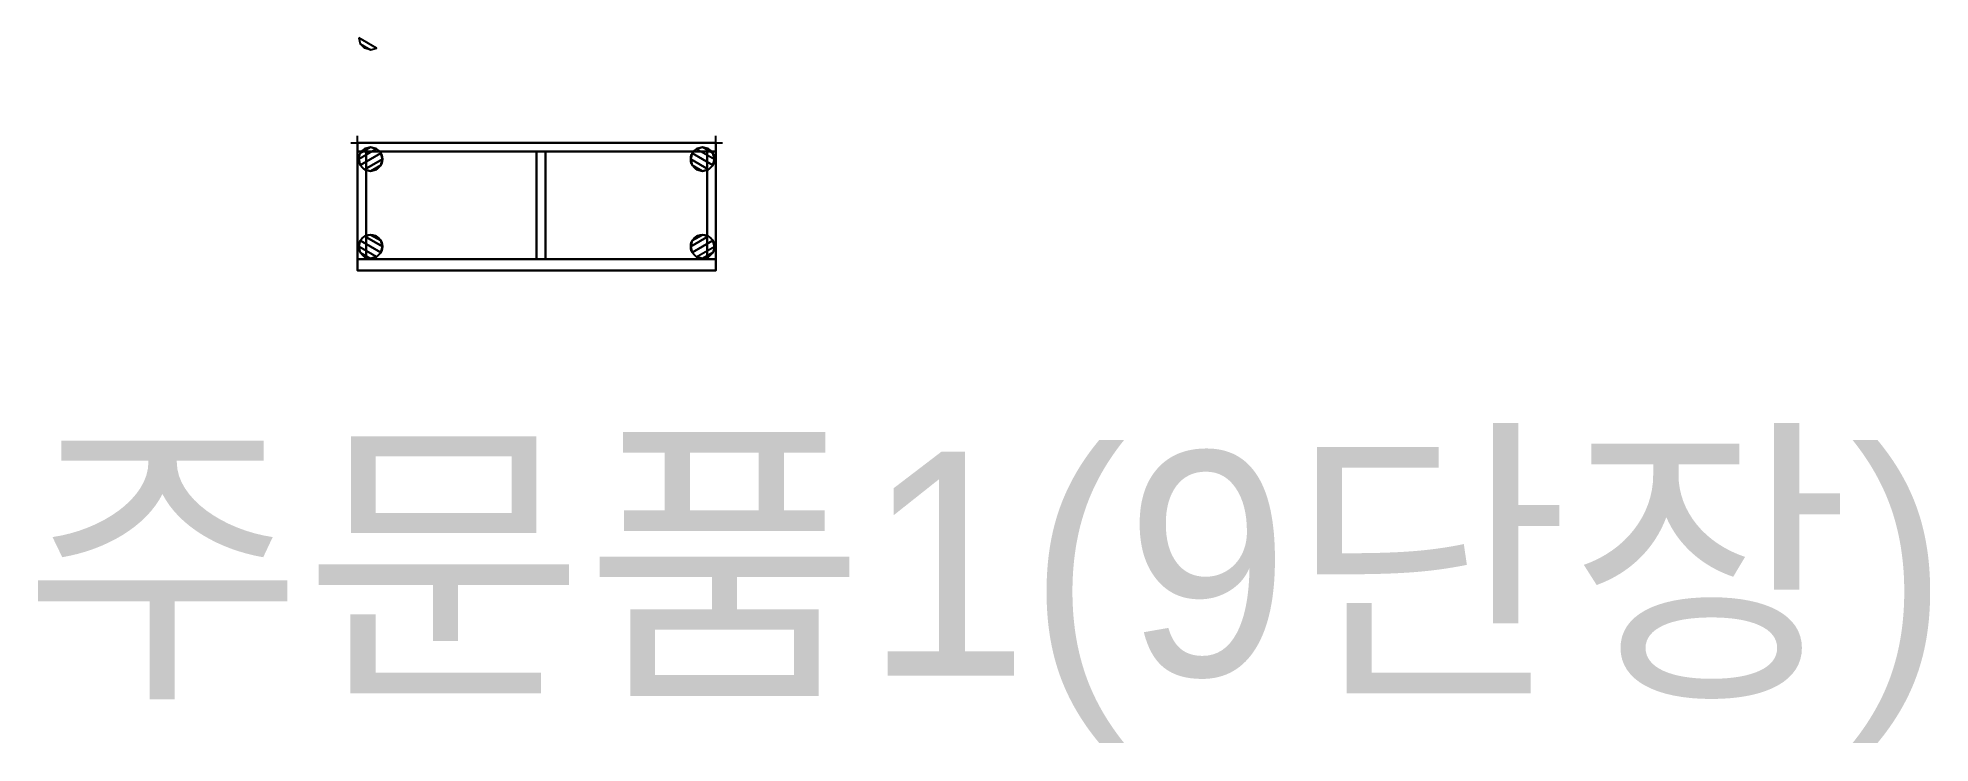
# Model space of a CAD drawing. Header units: millimetres. Extents: x 777 to 5548, y -841 to 5100.
# Drawn here: x 777 to 5003, y 3526 to 5100 of the extents above.
import ezdxf

# ---------------------------------------------------------------- set-up
doc = ezdxf.new("R2010")
doc.units = ezdxf.units.MM
doc.header["$PDMODE"] = 2
doc.header["$PDSIZE"] = 15
for name, color, linetype in [('_BODY_WW', 255, 'Continuous'), ('_GLIDE_BK', 250, 'Continuous'), ('_TOP_UA', 33, 'Continuous'), ('POINT_I', 6, 'Continuous')]:
    doc.layers.add(name, color=color, linetype=linetype)
doc.styles.get("Standard").update_dxf_attribs({"font": 'HYGSRB.TTF'})

msp = doc.modelspace()

# ---------------------------------------------------------------- linework, layer by layer
at = {"layer": '_BODY_WW'}
for p, q in [((1491, 4866.1, 68), (2291, 4866.1, 68)), ((2291, 4846.6, 68), (1491, 4846.6, 68)), ((1491, 4606.1, 68), (1491, 4846.6, 68)), ((1510.5, 4846.6, 68), (1510.5, 4606.1, 68)), ((2271.5, 4846.6, 68), (2271.5, 4606.1, 68)), ((2291, 4606.1, 68), (2291, 4846.6, 68)), ((1889.8, 4581, 2234), (1892.5, 4581, 2234))]:
    msp.add_line(p, q, dxfattribs=at)
for points in [[(1491, 4866.1, 68), (1491, 4846.6, 68), (2291, 4846.6, 68), (2291, 4866.1, 68)], [(1491, 4866.1, 2234), (1491, 4846.6, 2234), (2291, 4846.6, 2234), (2291, 4866.1, 2234)], [(1491, 4866.1, 2234), (1491, 4866.1, 68), (2291, 4866.1, 68), (2291, 4866.1, 2234)], [(1491, 4846.6, 2234), (1491, 4866.1, 2234), (1491, 4866.1, 68), (1491, 4846.6, 68)], [(1491, 4866.1, 2234), (1491, 4581, 2234), (2291, 4581, 2234), (2291, 4866.1, 2234)], [(2291, 4866.1, 68), (2291, 4846.6, 68), (2291, 4846.6, 2234), (2291, 4866.1, 2234)], [(1491, 4846.6, 2234), (1491, 4846.6, 68), (2291, 4846.6, 68), (2291, 4846.6, 2234)], [(1491, 4606.1, 68), (1510.5, 4606.1, 68), (1510.5, 4846.6, 68), (1491, 4846.6, 68)], [(1510.5, 4846.6, 2234), (1491, 4846.6, 2234), (1491, 4846.6, 68), (1510.5, 4846.6, 68)], [(1491, 4606.1, 2234), (1491, 4606.1, 68), (1491, 4846.6, 68), (1491, 4846.6, 2234)], [(1510.5, 4606.1, 68), (1510.5, 4846.6, 68), (2271.5, 4846.6, 68), (2271.5, 4606.1, 68)], [(1510.5, 4606.1, 88), (1510.5, 4846.6, 88), (2271.5, 4846.6, 88), (2271.5, 4606.1, 88)], [(1510.5, 4606.1, 328), (1510.5, 4846.6, 328), (2271.5, 4846.6, 328), (2271.5, 4606.1, 328)], [(1510.5, 4606.1, 308), (1510.5, 4846.6, 308), (2271.5, 4846.6, 308), (2271.5, 4606.1, 308)], [(1510.5, 4606.1, 2234), (1510.5, 4606.1, 68), (1510.5, 4846.6, 68), (1510.5, 4846.6, 2234)], [(1510.5, 4846.6, 88), (1510.5, 4846.6, 68), (1510.5, 4606.1, 68), (1510.5, 4606.1, 88)], [(1510.5, 4606.1, 568), (1510.5, 4846.6, 568), (2271.5, 4846.6, 568), (2271.5, 4606.1, 568)], [(1510.5, 4606.1, 548), (1510.5, 4846.6, 548), (2271.5, 4846.6, 548), (2271.5, 4606.1, 548)], [(1510.5, 4606.1, 808), (1510.5, 4846.6, 808), (2271.5, 4846.6, 808), (2271.5, 4606.1, 808)], [(1510.5, 4606.1, 788), (1510.5, 4846.6, 788), (2271.5, 4846.6, 788), (2271.5, 4606.1, 788)], [(1510.5, 4606.1, 1048), (1510.5, 4846.6, 1048), (2271.5, 4846.6, 1048), (2271.5, 4606.1, 1048)], [(1510.5, 4606.1, 1028), (1510.5, 4846.6, 1028), (2271.5, 4846.6, 1028), (2271.5, 4606.1, 1028)], [(1510.5, 4606.1, 1288), (1510.5, 4846.6, 1288), (2271.5, 4846.6, 1288), (2271.5, 4606.1, 1288)], [(1510.5, 4606.1, 1268), (1510.5, 4846.6, 1268), (2271.5, 4846.6, 1268), (2271.5, 4606.1, 1268)], [(1510.5, 4606.1, 1528), (1510.5, 4846.6, 1528), (2271.5, 4846.6, 1528), (2271.5, 4606.1, 1528)], [(1510.5, 4606.1, 1508), (1510.5, 4846.6, 1508), (2271.5, 4846.6, 1508), (2271.5, 4606.1, 1508)], [(1510.5, 4606.1, 1768), (1510.5, 4846.6, 1768), (2271.5, 4846.6, 1768), (2271.5, 4606.1, 1768)], [(1510.5, 4606.1, 1748), (1510.5, 4846.6, 1748), (2271.5, 4846.6, 1748), (2271.5, 4606.1, 1748)], [(1510.5, 4606.1, 2008), (1510.5, 4846.6, 2008), (2271.5, 4846.6, 2008), (2271.5, 4606.1, 2008)], [(1510.5, 4606.1, 1988), (1510.5, 4846.6, 1988), (2271.5, 4846.6, 1988), (2271.5, 4606.1, 1988)], [(1891, 4606.1, 2234), (1891, 4606.1, 68), (1891, 4846.6, 68), (1891, 4846.6, 2234)], [(1910.5, 4606.1, 2234), (1910.5, 4606.1, 68), (1910.5, 4846.6, 68), (1910.5, 4846.6, 2234)], [(2291, 4606.1, 68), (2271.5, 4606.1, 68), (2271.5, 4846.6, 68), (2291, 4846.6, 68)], [(2291, 4606.1, 2234), (2271.5, 4606.1, 2234), (2271.5, 4846.6, 2234), (2291, 4846.6, 2234)], [(2271.5, 4606.1, 2234), (2271.5, 4606.1, 68), (2271.5, 4846.6, 68), (2271.5, 4846.6, 2234)], [(2271.5, 4606.9, 2234), (2271.5, 4606.1, 88), (2271.5, 4846.6, 88), (2271.5, 4846.6, 2234)], [(2271.5, 4846.6, 88), (2271.5, 4846.6, 68), (2271.5, 4606.1, 68), (2271.5, 4606.1, 88)], [(2291, 4606.1, 2234), (2291, 4606.1, 68), (2291, 4846.6, 68), (2291, 4846.6, 2234)], [(1491, 4606.1, 2234), (1510.5, 4606.1, 2234), (1510.5, 4606.1, 68), (1491, 4606.1, 68)], [(1510.5, 4606.1, 88), (1510.5, 4606.1, 68), (2271.5, 4606.1, 68), (2271.5, 4606.1, 88)], [(1510.5, 4606.1, 328), (1510.5, 4606.1, 308), (2271.5, 4606.1, 308), (2271.5, 4606.1, 328)], [(1510.5, 4606.1, 568), (1510.5, 4606.1, 548), (2271.5, 4606.1, 548), (2271.5, 4606.1, 568)], [(1510.5, 4606.1, 808), (1510.5, 4606.1, 788), (2271.5, 4606.1, 788), (2271.5, 4606.1, 808)], [(1510.5, 4606.1, 1048), (1510.5, 4606.1, 1028), (2271.5, 4606.1, 1028), (2271.5, 4606.1, 1048)], [(1510.5, 4606.1, 1288), (1510.5, 4606.1, 1268), (2271.5, 4606.1, 1268), (2271.5, 4606.1, 1288)], [(1510.5, 4606.1, 1528), (1510.5, 4606.1, 1508), (2271.5, 4606.1, 1508), (2271.5, 4606.1, 1528)], [(1510.5, 4606.1, 1768), (1510.5, 4606.1, 1748), (2271.5, 4606.1, 1748), (2271.5, 4606.1, 1768)], [(1510.5, 4606.1, 2008), (1510.5, 4606.1, 1988), (2271.5, 4606.1, 1988), (2271.5, 4606.1, 2008)], [(1891, 4606.1, 2234), (1910.5, 4606.1, 2234), (1910.5, 4606.1, 68), (1891, 4606.1, 68)], [(2271.5, 4606.1, 2234), (2291, 4606.1, 2234), (2291, 4606.1, 68), (2271.5, 4606.1, 68)]]:
    msp.add_3dface(points, dxfattribs=at)
at = {"layer": '_GLIDE_BK'}
for centre in [(1520.1, 4829.3, 18), (1520.1, 4829.3, 68), (2261.5, 4829.3, 18), (2261.5, 4829.3, 68), (1520.1, 4634.2, 18), (1520.1, 4634.2, 68), (2261.5, 4634.2, 18), (2261.5, 4634.2, 68)]:
    msp.add_circle(centre, 26.5, dxfattribs=at)
for points in [[(1493.6, 5100.2, 18), (1497.1, 5087, 18), (1520.1, 5073.7, 18), (1533.3, 5077.3, 18)], [(1520.1, 5073.7, 18), (1506.8, 5077.3, 18), (1497.1, 5087, 18)], [(1493.6, 4829.3, 68), (1497.1, 4842.6, 68), (1520.1, 4855.8, 68), (1533.3, 4852.3, 68)], [(1493.6, 4829.3, 18), (1497.1, 4842.6, 18), (1520.1, 4855.8, 18), (1533.3, 4852.3, 18)], [(1543, 4842.6, 68), (1533.3, 4852.3, 68), (1493.6, 4829.3, 68), (1497.1, 4816.1, 68)], [(1543, 4842.6, 18), (1533.3, 4852.3, 18), (1493.6, 4829.3, 18), (1497.1, 4816.1, 18)], [(1520.1, 4855.8, 68), (1506.8, 4852.3, 68), (1497.1, 4842.6, 68)], [(1520.1, 4855.8, 18), (1506.8, 4852.3, 18), (1497.1, 4842.6, 18)], [(1546.6, 4829.3, 68), (1543, 4842.6, 68), (1497.1, 4816.1, 68), (1506.8, 4806.4, 68)], [(1546.6, 4829.3, 18), (1543, 4842.6, 18), (1497.1, 4816.1, 18), (1506.8, 4806.4, 18)], [(1543, 4816.1, 68), (1546.6, 4829.3, 68), (1506.8, 4806.4, 68), (1520.1, 4802.8, 68)], [(1543, 4816.1, 18), (1546.6, 4829.3, 18), (1506.8, 4806.4, 18), (1520.1, 4802.8, 18)], [(2235, 4829.3, 68), (2238.6, 4842.6, 68), (2284.5, 4816.1, 68), (2274.8, 4806.4, 68)], [(2235, 4829.3, 18), (2238.6, 4842.6, 18), (2284.5, 4816.1, 18), (2274.8, 4806.4, 18)], [(2238.6, 4816.1, 68), (2235, 4829.3, 68), (2274.8, 4806.4, 68), (2261.5, 4802.8, 68)], [(2238.6, 4816.1, 18), (2235, 4829.3, 18), (2274.8, 4806.4, 18), (2261.5, 4802.8, 18)], [(2238.6, 4842.6, 68), (2248.3, 4852.3, 68), (2288, 4829.3, 68), (2284.5, 4816.1, 68)], [(2238.6, 4842.6, 18), (2248.3, 4852.3, 18), (2288, 4829.3, 18), (2284.5, 4816.1, 18)], [(2288, 4829.3, 68), (2284.5, 4842.6, 68), (2261.5, 4855.8, 68), (2248.3, 4852.3, 68)], [(2288, 4829.3, 18), (2284.5, 4842.6, 18), (2261.5, 4855.8, 18), (2248.3, 4852.3, 18)], [(2261.5, 4855.8, 68), (2274.8, 4852.3, 68), (2284.5, 4842.6, 68)], [(2261.5, 4855.8, 18), (2274.8, 4852.3, 18), (2284.5, 4842.6, 18)], [(1543, 4816.1, 68), (1520.1, 4802.8, 68), (1533.3, 4806.4, 68), (1543, 4816.1, 68)], [(1543, 4816.1, 18), (1520.1, 4802.8, 18), (1533.3, 4806.4, 18), (1543, 4816.1, 18)], [(2238.6, 4816.1, 68), (2261.5, 4802.8, 68), (2248.3, 4806.4, 68), (2238.6, 4816.1, 68)], [(2238.6, 4816.1, 18), (2261.5, 4802.8, 18), (2248.3, 4806.4, 18), (2238.6, 4816.1, 18)], [(1546.6, 4634.2, 68), (1543, 4621, 68), (1497.1, 4647.5, 68), (1506.8, 4657.2, 68)], [(1546.6, 4634.2, 18), (1543, 4621, 18), (1497.1, 4647.5, 18), (1506.8, 4657.2, 18)], [(1543, 4647.5, 68), (1546.6, 4634.2, 68), (1506.8, 4657.2, 68), (1520.1, 4660.7, 68)], [(1543, 4647.5, 18), (1546.6, 4634.2, 18), (1506.8, 4657.2, 18), (1520.1, 4660.7, 18)], [(1543, 4647.5, 68), (1520.1, 4660.7, 68), (1533.3, 4657.2, 68), (1543, 4647.5, 68)], [(1543, 4647.5, 18), (1520.1, 4660.7, 18), (1533.3, 4657.2, 18), (1543, 4647.5, 18)], [(2238.6, 4647.5, 68), (2235, 4634.2, 68), (2274.8, 4657.2, 68), (2261.5, 4660.7, 68)], [(2238.6, 4647.5, 18), (2235, 4634.2, 18), (2274.8, 4657.2, 18), (2261.5, 4660.7, 18)], [(2235, 4634.2, 68), (2238.6, 4621, 68), (2284.5, 4647.5, 68), (2274.8, 4657.2, 68)], [(2235, 4634.2, 18), (2238.6, 4621, 18), (2284.5, 4647.5, 18), (2274.8, 4657.2, 18)], [(2238.6, 4647.5, 68), (2261.5, 4660.7, 68), (2248.3, 4657.2, 68), (2238.6, 4647.5, 68)], [(2238.6, 4647.5, 18), (2261.5, 4660.7, 18), (2248.3, 4657.2, 18), (2238.6, 4647.5, 18)], [(1543, 4621, 68), (1533.3, 4611.3, 68), (1493.6, 4634.2, 68), (1497.1, 4647.5, 68)], [(1543, 4621, 18), (1533.3, 4611.3, 18), (1493.6, 4634.2, 18), (1497.1, 4647.5, 18)], [(1493.6, 4634.2, 68), (1497.1, 4621, 68), (1520.1, 4607.7, 68), (1533.3, 4611.3, 68)], [(1493.6, 4634.2, 18), (1497.1, 4621, 18), (1520.1, 4607.7, 18), (1533.3, 4611.3, 18)], [(1520.1, 4607.7, 68), (1506.8, 4611.3, 68), (1497.1, 4621, 68)], [(1520.1, 4607.7, 18), (1506.8, 4611.3, 18), (1497.1, 4621, 18)], [(2238.6, 4621, 68), (2248.3, 4611.3, 68), (2288, 4634.2, 68), (2284.5, 4647.5, 68)], [(2238.6, 4621, 18), (2248.3, 4611.3, 18), (2288, 4634.2, 18), (2284.5, 4647.5, 18)], [(2288, 4634.2, 68), (2284.5, 4621, 68), (2261.5, 4607.7, 68), (2248.3, 4611.3, 68)], [(2288, 4634.2, 18), (2284.5, 4621, 18), (2261.5, 4607.7, 18), (2248.3, 4611.3, 18)], [(2261.5, 4607.7, 68), (2274.8, 4611.3, 68), (2284.5, 4621, 68)], [(2261.5, 4607.7, 18), (2274.8, 4611.3, 18), (2284.5, 4621, 18)]]:
    msp.add_3dface(points, dxfattribs=at)
at = {"layer": '_TOP_UA'}
msp.add_line((1491, 4866.1, 2252.5), (2291, 4866.1, 2252.5), dxfattribs=at)
for points in [[(1491, 4581, 2234), (1491, 4581, 2252.5), (1491, 4866.1, 2252.5), (1491, 4866.1, 2234)], [(1491, 4866.1, 2252.5), (2291, 4866.1, 2252.5), (2291, 4866.1, 2234), (1491, 4866.1, 2234)], [(2291, 4866.1, 2252.5), (2291, 4866.1, 2234), (1491, 4866.1, 2234), (1491, 4866.1, 2252.5)], [(1491, 4866.1, 2252.5), (1491, 4581, 2252.5), (2291, 4581, 2252.5), (2291, 4866.1, 2252.5)], [(2291, 4581, 2234), (2291, 4581, 2252.5), (2291, 4866.1, 2252.5), (2291, 4866.1, 2234)], [(2291, 4581, 2234), (2291, 4581, 2252.5), (2291, 4866.1, 2252.5), (2291, 4866.1, 2234)], [(1491, 4581, 2252.5), (1491, 4581, 2234), (2291, 4581, 2234), (2291, 4581, 2252.5)]]:
    msp.add_3dface(points, dxfattribs=at)
at = {"layer": 'POINT_I'}
for p in [(1491, 4866.1, 18), (2291, 4866.1, 18)]:
    msp.add_point(p, dxfattribs=at)

# ---------------------------------------------------------------- texts
msp.add_text('주문품1(9단장)', height=500).set_placement((743, 3676))

# ---------------------------------------------------------------- meshes
at = {"layer": '_GLIDE_BK'}
mesh = msp.add_polymesh((2, 12), dxfattribs=dict(at, n_close=True))
for k, corner in enumerate([(1493.6, 4829.3, 68), (1497.1, 4816.1, 68), (1506.8, 4806.4, 68), (1520.1, 4802.8, 68), (1533.3, 4806.4, 68), (1543, 4816.1, 68), (1546.6, 4829.3, 68), (1543, 4842.6, 68), (1533.3, 4852.3, 68), (1520.1, 4855.8, 68), (1506.8, 4852.3, 68), (1497.1, 4842.6, 68), (1493.6, 4829.3, 18), (1497.1, 4816.1, 18), (1506.8, 4806.4, 18), (1520.1, 4802.8, 18), (1533.3, 4806.4, 18), (1543, 4816.1, 18), (1546.6, 4829.3, 18), (1543, 4842.6, 18), (1533.3, 4852.3, 18), (1520.1, 4855.8, 18), (1506.8, 4852.3, 18), (1497.1, 4842.6, 18)]):
    mesh.set_mesh_vertex(divmod(k, 12), corner)
mesh = msp.add_polymesh((2, 12), dxfattribs=dict(at, n_close=True))
for k, corner in enumerate([(2288, 4829.3, 68), (2284.5, 4816.1, 68), (2274.8, 4806.4, 68), (2261.5, 4802.8, 68), (2248.3, 4806.4, 68), (2238.6, 4816.1, 68), (2235, 4829.3, 68), (2238.6, 4842.6, 68), (2248.3, 4852.3, 68), (2261.5, 4855.8, 68), (2274.8, 4852.3, 68), (2284.5, 4842.6, 68), (2288, 4829.3, 18), (2284.5, 4816.1, 18), (2274.8, 4806.4, 18), (2261.5, 4802.8, 18), (2248.3, 4806.4, 18), (2238.6, 4816.1, 18), (2235, 4829.3, 18), (2238.6, 4842.6, 18), (2248.3, 4852.3, 18), (2261.5, 4855.8, 18), (2274.8, 4852.3, 18), (2284.5, 4842.6, 18)]):
    mesh.set_mesh_vertex(divmod(k, 12), corner)
mesh = msp.add_polymesh((2, 12), dxfattribs=dict(at, n_close=True))
for k, corner in enumerate([(1493.6, 4634.2, 68), (1497.1, 4647.5, 68), (1506.8, 4657.2, 68), (1520.1, 4660.7, 68), (1533.3, 4657.2, 68), (1543, 4647.5, 68), (1546.6, 4634.2, 68), (1543, 4621, 68), (1533.3, 4611.3, 68), (1520.1, 4607.7, 68), (1506.8, 4611.3, 68), (1497.1, 4621, 68), (1493.6, 4634.2, 18), (1497.1, 4647.5, 18), (1506.8, 4657.2, 18), (1520.1, 4660.7, 18), (1533.3, 4657.2, 18), (1543, 4647.5, 18), (1546.6, 4634.2, 18), (1543, 4621, 18), (1533.3, 4611.3, 18), (1520.1, 4607.7, 18), (1506.8, 4611.3, 18), (1497.1, 4621, 18)]):
    mesh.set_mesh_vertex(divmod(k, 12), corner)
mesh = msp.add_polymesh((2, 12), dxfattribs=dict(at, n_close=True))
for k, corner in enumerate([(2288, 4634.2, 68), (2284.5, 4647.5, 68), (2274.8, 4657.2, 68), (2261.5, 4660.7, 68), (2248.3, 4657.2, 68), (2238.6, 4647.5, 68), (2235, 4634.2, 68), (2238.6, 4621, 68), (2248.3, 4611.3, 68), (2261.5, 4607.7, 68), (2274.8, 4611.3, 68), (2284.5, 4621, 68), (2288, 4634.2, 18), (2284.5, 4647.5, 18), (2274.8, 4657.2, 18), (2261.5, 4660.7, 18), (2248.3, 4657.2, 18), (2238.6, 4647.5, 18), (2235, 4634.2, 18), (2238.6, 4621, 18), (2248.3, 4611.3, 18), (2261.5, 4607.7, 18), (2274.8, 4611.3, 18), (2284.5, 4621, 18)]):
    mesh.set_mesh_vertex(divmod(k, 12), corner)

doc.saveas('drawing.dxf')
